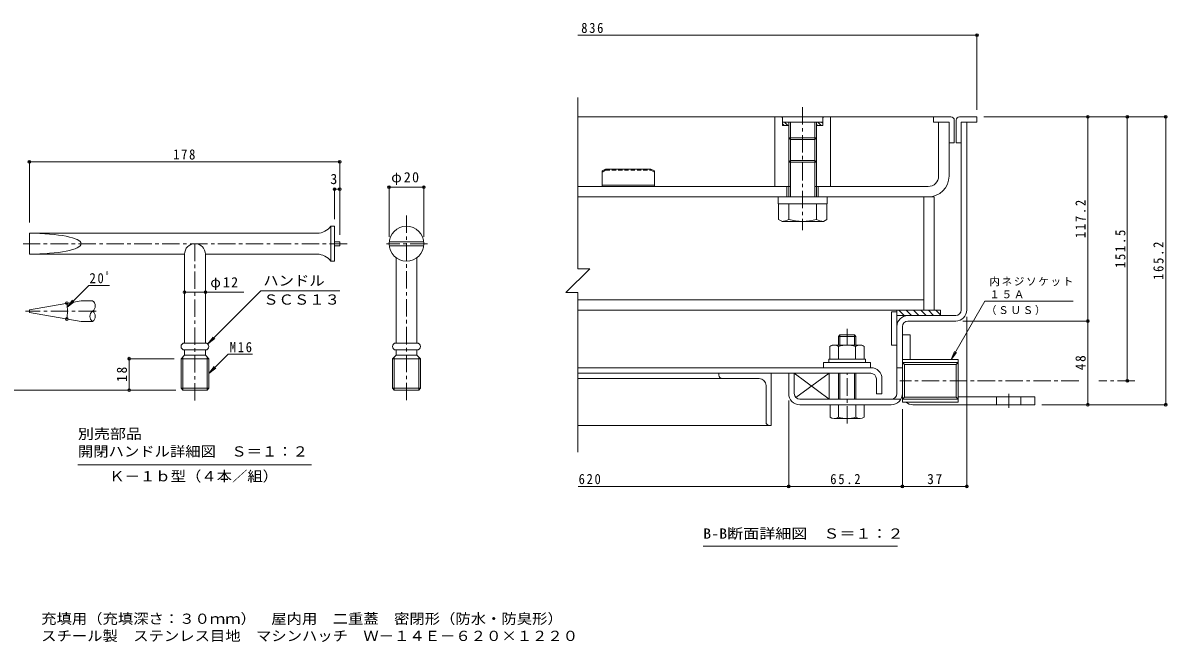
# Model space of a CAD drawing. Units: millimetres at full size. Extents: x -524 to 546, y -392 to 372.
# Drawn here: x -111 to 546, y -392 to -37 of the extents above; entities that cross this region are included whole.
import ezdxf
from ezdxf.enums import TextEntityAlignment as Align

# ---------------------------------------------------------------- set-up
doc = ezdxf.new("R2010")
doc.units = ezdxf.units.MM
doc.header["$LTSCALE"] = 2
doc.header["$PDMODE"] = 32
doc.header["$PDSIZE"] = 1.6
doc.linetypes.add('CHAIN1', pattern=[8, 5, -1, 1, -1])
doc.linetypes.add('DASHED1', pattern=[1.8, 1.2, -0.6])
for name, color, linetype, lineweight in [('D-1', 2, 'Continuous', 9), ('D-2', 3, 'Continuous', 9), ('D-3', 4, 'Continuous', 9), ('D-5', 7, 'Continuous', 9), ('D-6', 6, 'Continuous', 9), ('D-7', 5, 'Continuous', 5), ('D-8', 5, 'Continuous', 5), ('D-9', 134, 'Continuous', 5), ('D-A', 3, 'Continuous', 9), ('D-B', 6, 'Continuous', 9), ('D-C', 2, 'Continuous', 9), ('D-E', 3, 'Continuous', 9), ('D-F', 7, 'Continuous', 9), ('F-5_F-5ﾚｲﾔ', 7, 'Continuous', 9)]:
    doc.layers.add(name, color=color, linetype=linetype, lineweight=lineweight)
doc.styles.add('ＭＳ ゴシック', font='')
doc.styles.get('ＭＳ ゴシック').set_extended_font_data('MS Gothic')

msp = doc.modelspace()

# ---------------------------------------------------------------- linework, layer by layer
at = {"layer": 'D-1'}
for p, q in [((427.745, -201.777), (427.745, -93.977)), ((427.745, -93.977), (430.945, -93.977)), ((430.945, -201.777), (430.945, -93.977)), ((424.545, -204.977), (397.144, -204.977)), ((397.144, -208.177), (424.545, -208.177)), ((390.744, -249.778), (390.744, -211.377)), ((393.944, -211.377), (393.944, -249.778)), ((393.944, -234.978), (390.744, -234.978)), ((425.944, -230.201), (393.944, -230.201)), ((393.944, -230.201), (393.944, -254.801)), ((424.782, -233.185), (395.106, -233.185)), ((395.106, -251.816), (395.106, -233.185)), ((425.944, -232.023), (424.782, -233.185)), ((424.782, -233.185), (424.782, -251.816)), ((425.944, -230.201), (425.944, -254.801)), ((331.945, -249.778), (331.945, -238.178)), ((393.087, -252.978), (335.145, -252.978)), ((393.944, -252.978), (395.106, -251.816)), ((425.944, -252.978), (393.944, -252.978)), ((425.944, -254.801), (393.944, -254.801)), ((424.782, -251.816), (395.106, -251.816)), ((425.944, -252.978), (424.782, -251.816)), ((335.145, -256.178), (357.245, -256.178)), ((367.245, -256.178), (387.544, -256.178))]:
    msp.add_line(p, q, dxfattribs=at)
for points in [[(425.944, -232.023), (393.944, -232.023), (395.106, -233.185)], [(328.745, -249.778), (328.745, -238.178), (331.945, -238.178)]]:
    msp.add_lwpolyline(points, dxfattribs=at)
for centre, radius, start, end in [((424.545, -201.777), 3.2, 270, 0), ((424.545, -201.777), 6.4, 270, 0), ((397.144, -211.377), 6.4, 90, 180), ((397.144, -211.377), 3.2, 90, 180), ((335.145, -249.778), 6.4, 180, 270), ((335.145, -249.778), 3.2, 180, 270), ((387.544, -249.778), 6.4, 270, 0), ((387.544, -249.778), 3.2, 270, 0)]:
    msp.add_arc(centre, radius, start, end, dxfattribs=at)
at = {"layer": 'D-2'}
for p, q in [((327.744, -130.977), (327.744, -136.977)), ((345.744, -130.977), (345.744, -136.977))]:
    msp.add_line(p, q, dxfattribs=at)
at = {"layer": 'D-3'}
for p, q in [((411.745, -90.977), (207.893, -90.977)), ((426.745, -90.977), (436.745, -90.977)), ((436.745, -90.977), (436.745, -93.977)), ((411.745, -93.977), (420.745, -93.977)), ((420.745, -93.977), (420.745, -105.977)), ((423.745, -92.977), (423.745, -105.977)), ((424.745, -92.977), (424.745, -105.977)), ((436.745, -93.977), (427.745, -93.977)), ((427.745, -93.977), (427.745, -105.977)), ((420.745, -105.977), (423.745, -105.977)), ((427.745, -105.977), (424.745, -105.977)), ((221.745, -121.977), (223.745, -120.977)), ((221.745, -121.977), (221.745, -130.977)), ((223.745, -120.977), (249.745, -120.977)), ((251.745, -121.977), (249.745, -120.977)), ((251.745, -121.977), (251.745, -130.977)), ((251.745, -130.177), (221.745, -130.177)), ((251.745, -130.977), (221.745, -130.977))]:
    msp.add_line(p, q, dxfattribs=at)
at = {"layer": 'D-3', "linetype": 'DASHED1'}
for p, q in [((223.745, -121.67), (221.745, -122.67)), ((223.745, -121.67), (223.745, -120.977)), ((223.745, -121.67), (249.745, -121.67)), ((249.745, -121.67), (249.745, -120.977)), ((249.745, -121.67), (251.745, -122.67))]:
    msp.add_line(p, q, dxfattribs=at)
at = {"layer": 'D-3'}
msp.add_lwpolyline([(421.745, -90.977), (411.745, -90.977), (411.745, -93.977)], dxfattribs=at)
for centre, start, end in [((421.745, -92.977), 0, 90), ((426.745, -92.977), 90, 180)]:
    msp.add_arc(centre, 2, start, end, dxfattribs=at)
at = {"layer": 'D-5', "color": 3, "linetype": 'CHAIN1'}
for p, q in [((109.516, -147.573), (109.516, -255.004)), ((75.403, -163.79), (-110.288, -163.79)), ((-11.789, -163.79), (-11.789, -255.004)), ((121.67, -163.79), (98.12, -163.79)), ((-68.52, -202.498), (-109.005, -202.498))]:
    msp.add_line(p, q, dxfattribs=at)
at = {"layer": 'D-5', "color": 3}
for p, q in [((66.211, -153.79), (66.211, -173.79)), ((68.211, -153.79), (66.211, -153.79)), ((68.211, -153.79), (68.211, -173.79)), ((71.211, -162.64), (68.211, -162.64)), ((71.211, -162.64), (71.211, -164.94)), ((99.583, -162.64), (119.45, -162.64)), ((-5.789, -169.79), (58.211, -169.79)), ((-5.789, -169.79), (-5.789, -220.79)), ((71.211, -164.94), (68.211, -164.94)), ((99.583, -164.94), (119.45, -164.94)), ((68.211, -173.79), (66.211, -173.79)), ((103.516, -171.79), (103.516, -220.79)), ((115.516, -171.79), (115.516, -220.79)), ((-70.52, -196.498), (-77.015, -196.498)), ((-106.789, -201.748), (-106.789, -203.248)), ((-77.015, -208.498), (-70.52, -208.498)), ((103.516, -220.79), (115.516, -220.79)), ((-19.789, -229.79), (-17.789, -227.79)), ((-18.789, -247.79), (-18.789, -228.79)), ((-17.789, -224.79), (-17.789, -227.79)), ((-17.789, -227.79), (-5.789, -227.79)), ((-3.789, -229.79), (-5.789, -227.79)), ((-4.789, -228.79), (-4.789, -247.79)), ((101.516, -229.79), (103.516, -227.79)), ((102.516, -247.79), (102.516, -228.79)), ((103.516, -224.79), (115.516, -224.79)), ((103.516, -224.79), (103.516, -227.79)), ((103.516, -227.79), (115.516, -227.79)), ((115.516, -224.79), (115.516, -227.79)), ((117.516, -229.79), (115.516, -227.79)), ((116.516, -228.79), (116.516, -247.79)), ((-19.789, -229.79), (-19.789, -246.735)), ((101.516, -229.79), (101.516, -246.735)), ((-19.789, -246.735), (-3.789, -246.735)), ((-19.789, -246.735), (-18.789, -247.79)), ((-4.789, -247.79), (-18.789, -247.79)), ((-4.789, -247.79), (-3.789, -246.735)), ((101.516, -246.735), (117.516, -246.735)), ((101.516, -246.735), (102.516, -247.79)), ((116.516, -247.79), (102.516, -247.79)), ((116.516, -247.79), (117.516, -246.735))]:
    msp.add_line(p, q, dxfattribs=at)
at = {"layer": 'D-5'}
for p, q in [((-5.789, -191.618), (16.228, -191.618)), ((26, -190.906), (71.375, -190.906)), ((422.023, -230.201), (441.325, -196.769)), ((441.325, -196.769), (491.872, -196.769)), ((-4.423, -221.329), (-0.456, -218.285)), ((7.237, -227.237), (21.179, -227.237)), ((422.023, -230.201), (423.936, -225.581)), ((422.023, -230.201), (425.067, -226.234)), ((-3.789, -238.263), (0.178, -235.219)), ((-78.964, -290.694), (55.036, -290.694)), ((391.179, -337.315), (279.679, -337.315))]:
    msp.add_line(p, q, dxfattribs=at)
at = {"layer": 'D-5', "color": 3}
for points in [[(58.211, -157.79), (-106.789, -157.79), (-106.789, -169.79), (-17.789, -169.79)], [(-17.789, -169.79), (-17.789, -220.79), (-5.789, -220.79)], [(-17.789, -224.79), (-5.789, -224.79), (-5.789, -227.79)], [(-19.789, -229.79), (-3.789, -229.79), (-3.789, -246.735)], [(101.516, -229.79), (117.516, -229.79), (117.516, -246.735)]]:
    msp.add_lwpolyline(points, dxfattribs=at)
at = {"layer": 'D-5'}
for points in [[(26, -190.906), (-4.423, -221.329), (-1.379, -217.362)], [(7.237, -227.237), (-3.789, -238.263), (-0.745, -234.296)]]:
    msp.add_lwpolyline(points, dxfattribs=at)
at = {"layer": 'D-5', "color": 3}
msp.add_circle((109.516, -163.79), 10, dxfattribs=at)
for centre, radius, start, end in [((57.847, -147.062), 10.734, 271.94333, 321.18758), ((-11.789, -169.79), 6, 0, 180), ((57.847, -180.517), 10.734, 38.81242, 88.06058), ((-72.77, -199.498), 3.75, 306.87005, 53.12995), ((-68.27, -205.498), 3.75, 126.87005, 233.12995), ((-72.77, -205.498), 3.75, 306.87005, 53.12995), ((-17.789, -222.79), 2, 90, 270), ((-5.789, -222.79), 2, 270, 90), ((103.516, -222.79), 2, 90, 270), ((115.516, -222.79), 2, 270, 90)]:
    msp.add_arc(centre, radius, start, end, dxfattribs=at)
msp.add_ellipse((-106.789, -163.79), major_axis=(29.774, 0), ratio=0.201518, start_param=4.712389, end_param=7.8539816, dxfattribs=at)
at = {"layer": 'D-6'}
for p, q in [((387.744, -202.977), (390.744, -202.977)), ((387.744, -202.977), (387.744, -221.977)), ((390.744, -201.977), (390.744, -221.977)), ((394.883, -204.977), (391.883, -201.977)), ((399.125, -204.977), (396.125, -201.977)), ((403.368, -204.977), (400.368, -201.977)), ((407.611, -204.977), (404.611, -201.977)), ((411.853, -204.977), (408.853, -201.977)), ((415.744, -204.625), (413.096, -201.977)), ((415.744, -204.977), (390.744, -204.977)), ((387.744, -221.977), (390.744, -221.977)), ((331.945, -238.178), (331.945, -249.778)), ((332.848, -252.006), (351.945, -238.178)), ((335.145, -252.978), (351.945, -252.978))]:
    msp.add_line(p, q, dxfattribs=at)
msp.add_lwpolyline([(415.744, -204.977), (415.744, -201.977), (390.744, -201.977)], dxfattribs=at)
msp.add_lwpolyline([(351.945, -252.978), (351.945, -238.178), (331.945, -238.178)], close=True, dxfattribs=at)
at = {"layer": 'D-7'}
for p, q in [((358.057, -216.178), (357.245, -216.99)), ((366.433, -216.178), (358.057, -216.178)), ((358.057, -221.678), (358.057, -216.178)), ((366.433, -216.178), (367.245, -216.99)), ((366.433, -221.678), (366.433, -216.178)), ((367.245, -216.99), (357.245, -216.99)), ((357.245, -221.678), (357.245, -216.99)), ((367.245, -216.99), (367.245, -221.678)), ((367.245, -216.99), (367.245, -221.678)), ((357.245, -252.978), (357.245, -238.178)), ((358.057, -252.978), (358.057, -238.178)), ((366.433, -252.978), (366.433, -238.178)), ((367.245, -238.178), (367.245, -252.978)), ((352.445, -263.283), (352.445, -256.178)), ((372.045, -256.178), (352.445, -256.178)), ((357.245, -263.283), (357.245, -256.178)), ((367.245, -256.178), (367.245, -263.283)), ((372.045, -263.283), (372.045, -256.178)), ((369.645, -264.178), (354.845, -264.178))]:
    msp.add_line(p, q, dxfattribs=at)
at = {"layer": 'D-7', "linetype": 'CHAIN1'}
for p, q in [((362.245, -221.678), (362.245, -212.645)), ((362.245, -267.055), (362.245, -238.178))]:
    msp.add_line(p, q, dxfattribs=at)
at = {"layer": 'D-7', "color": 2, "lineweight": 9}
for p, q in [((352.43, -222.737), (353.745, -221.978)), ((352.43, -222.737), (352.43, -229.978)), ((370.745, -221.978), (353.745, -221.978)), ((357.337, -222.737), (357.337, -229.978)), ((367.152, -222.737), (367.152, -229.978))]:
    msp.add_line(p, q, dxfattribs=at)
at = {"layer": 'D-7', "color": 134}
for p, q in [((348.745, -231.978), (348.745, -234.978)), ((348.745, -231.978), (375.745, -231.978)), ((348.745, -234.978), (375.745, -234.978)), ((375.745, -231.978), (375.745, -234.978))]:
    msp.add_line(p, q, dxfattribs=at)
at = {"layer": 'D-7', "color": 6, "lineweight": 9}
for p, q in [((351.745, -229.978), (351.745, -231.978)), ((351.745, -231.978), (372.745, -231.978))]:
    msp.add_line(p, q, dxfattribs=at)
at = {"layer": 'D-7', "color": 2, "lineweight": 9}
msp.add_lwpolyline([(370.745, -221.978), (372.06, -222.737), (372.06, -229.978), (352.43, -229.978)], dxfattribs=at)
at = {"layer": 'D-7', "color": 6, "lineweight": 9}
msp.add_lwpolyline([(351.745, -229.978), (372.745, -229.978), (372.745, -231.978)], dxfattribs=at)
at = {"layer": 'D-7', "color": 2, "lineweight": 9}
for centre, radius, start, end in [((355.326, -227.754), 5.793, 94.38438, 120), ((354.73, -226.817), 4.842, 57.42749, 88.18784), ((362.245, -238.218), 16.241, 72.41188, 107.5881), ((369.759, -226.817), 4.842, 91.81215, 122.57249), ((369.163, -227.754), 5.793, 59.99998, 85.6156)]:
    msp.add_arc(centre, radius, start, end, dxfattribs=at)
at = {"layer": 'D-7'}
for centre, radius, start, end in [((354.845, -260.512), 3.666, 229.1022, 310.89809), ((362.245, -249.762), 14.416, 249.70546, 290.29454), ((369.645, -260.512), 3.666, 229.10191, 310.8978)]:
    msp.add_arc(centre, radius, start, end, dxfattribs=at)
at = {"layer": 'D-8'}
for p, q in [((406.245, -136.977), (412.245, -136.977)), ((406.245, -136.977), (406.245, -201.977)), ((412.245, -136.977), (412.245, -201.977)), ((406.245, -201.977), (412.245, -201.977))]:
    msp.add_line(p, q, dxfattribs=at)
at = {"layer": 'D-9'}
for p, q in [((406.245, -136.977), (207.905, -136.977)), ((406.245, -201.977), (406.245, -136.977)), ((322.844, -140.977), (322.844, -149.851)), ((328.745, -149.88), (328.745, -140.977)), ((344.745, -149.88), (344.745, -140.977)), ((350.645, -140.977), (350.645, -149.88)), ((324.753, -150.953), (322.844, -149.851)), ((348.745, -150.977), (350.645, -149.88)), ((348.745, -150.977), (324.795, -150.977)), ((406.245, -195.977), (208.022, -195.977)), ((406.245, -201.977), (208.034, -201.977))]:
    msp.add_line(p, q, dxfattribs=at)
for centre, radius, start, end in [((325.002, -144.075), 6.906, 267.86055, 302.81094), ((336.744, -121.257), 29.72, 254.38446, 285.61554), ((348.487, -144.075), 6.906, 237.18906, 272.13945)]:
    msp.add_arc(centre, radius, start, end, dxfattribs=at)
at = {"layer": 'D-A'}
for p, q in [((375.845, -234.978), (208.034, -234.978)), ((208.034, -238.178), (375.845, -238.178)), ((379.045, -241.378), (379.045, -249.978)), ((382.245, -241.378), (382.245, -249.978)), ((379.045, -249.978), (382.245, -249.978))]:
    msp.add_line(p, q, dxfattribs=at)
for radius in [6.4, 3.2]:
    msp.add_arc((375.845, -241.378), radius, 0, 90, dxfattribs=at)
at = {"layer": 'D-B'}
for p, q in [((288.745, -238.178), (208.034, -238.178)), ((290.745, -241.178), (208.034, -241.178)), ((288.745, -238.178), (318.745, -238.178)), ((288.745, -239.178), (288.745, -238.178)), ((290.745, -241.178), (311.745, -241.178)), ((318.745, -238.178), (318.745, -268.178)), ((315.745, -266.178), (315.745, -245.178)), ((317.745, -268.178), (208.034, -268.178)), ((317.745, -268.178), (318.745, -268.178))]:
    msp.add_line(p, q, dxfattribs=at)
for centre, radius, start, end in [((290.745, -239.178), 2, 180, 270), ((311.745, -245.178), 4, 0, 90), ((317.745, -266.178), 2, 180, 270)]:
    msp.add_arc(centre, radius, start, end, dxfattribs=at)
at = {"layer": 'D-C'}
for p, q in [((320.745, -90.977), (324.744, -90.977)), ((320.745, -130.977), (320.745, -90.977)), ((325.245, -91.477), (324.744, -90.977)), ((325.245, -95.977), (325.245, -90.977)), ((348.245, -90.977), (325.245, -90.977)), ((348.745, -90.977), (348.245, -91.477)), ((348.245, -95.977), (348.245, -90.977)), ((352.745, -90.977), (348.745, -90.977)), ((352.745, -130.977), (352.745, -90.977)), ((348.245, -93.977), (325.245, -93.977)), ((326.224, -95.977), (325.245, -94.997)), ((328.745, -95.977), (325.245, -95.977)), ((328.346, -95.977), (326.346, -93.977)), ((328.745, -94.254), (328.467, -93.977)), ((328.745, -136.977), (328.745, -93.977)), ((329.745, -136.977), (329.745, -93.977)), ((343.745, -136.977), (343.745, -93.977)), ((344.745, -99.221), (344.745, -93.977)), ((345.316, -95.977), (344.745, -95.405)), ((348.245, -95.977), (344.745, -95.977)), ((347.438, -95.977), (345.438, -93.977)), ((348.245, -94.662), (347.559, -93.977)), ((344.745, -102.977), (328.745, -102.977)), ((344.745, -102.922), (343.745, -103.977)), ((344.745, -136.977), (344.745, -99.221)), ((329.745, -115.977), (328.745, -116.977)), ((344.745, -116.977), (328.745, -116.977)), ((343.745, -115.977), (329.745, -115.977)), ((344.745, -116.977), (343.745, -115.977)), ((320.745, -130.977), (329.745, -130.977)), ((352.745, -130.977), (343.745, -130.977))]:
    msp.add_line(p, q, dxfattribs=at)
at = {"layer": 'D-C', "linetype": 'CHAIN1'}
msp.add_line((336.745, -85.442), (336.745, -156.103), dxfattribs=at)
at = {"layer": 'D-C', "color": 134, "lineweight": 5}
for p, q in [((322.744, -136.977), (350.744, -136.977)), ((350.744, -136.977), (350.744, -140.977))]:
    msp.add_line(p, q, dxfattribs=at)
at = {"layer": 'D-C'}
msp.add_lwpolyline([(343.745, -103.977), (329.745, -103.977), (328.745, -102.977)], dxfattribs=at)
at = {"layer": 'D-C', "color": 134, "lineweight": 5}
msp.add_lwpolyline([(322.744, -136.977), (322.744, -140.977), (350.744, -140.977)], dxfattribs=at)
at = {"layer": 'D-E'}
for p, q in [((393.944, -216.177), (393.944, -249.778)), ((393.944, -216.177), (398.444, -216.177)), ((398.444, -230.201), (398.444, -216.177)), ((425.944, -251.678), (469.944, -251.678)), ((447.944, -256.178), (447.944, -251.678)), ((461.944, -256.178), (461.944, -251.678)), ((469.944, -251.678), (469.944, -256.178)), ((469.944, -256.178), (399.944, -256.178))]:
    msp.add_line(p, q, dxfattribs=at)
at = {"layer": 'D-E', "linetype": 'CHAIN1'}
msp.add_line((454.944, -257.924), (454.944, -250.035), dxfattribs=at)
at = {"layer": 'D-E'}
msp.add_arc((399.944, -250.178), 6, 230.3984, 270, dxfattribs=at)
at = {"layer": 'D-F'}
for p, q in [((436.745, -44.157), (207.893, -44.157)), ((436.745, -43.557), (436.745, -86.977)), ((207.893, -79.825), (207.893, -178.13)), ((545.598, -90.977), (440.745, -90.977)), ((500.312, -90.977), (500.312, -208.177)), ((522.958, -242.501), (522.958, -90.977)), ((544.998, -90.977), (544.998, -256.178)), ((-106.789, -116.167), (-106.789, -151.637)), ((-106.789, -116.767), (71.211, -116.767)), ((71.211, -116.167), (71.211, -158.64)), ((99.516, -130.748), (99.516, -159.79)), ((119.516, -130.748), (119.516, -159.79)), ((68.211, -131.948), (68.211, -149.79)), ((71.211, -132.548), (68.211, -132.548)), ((99.516, -131.348), (119.516, -131.348)), ((214.774, -178.13), (201.011, -191.893)), ((207.893, -178.13), (214.774, -178.13)), ((-72.681, -187.766), (-60.81, -187.766)), ((-17.789, -191.618), (-5.789, -191.618)), ((207.893, -191.893), (201.011, -191.893)), ((207.893, -191.893), (207.893, -283.485)), ((-85.057, -200.141), (-81.09, -197.098)), ((500.912, -208.177), (428.545, -208.177)), ((430.945, -303.646), (430.945, -205.777)), ((500.312, -208.177), (500.312, -256.178)), ((-50.15, -229.79), (-23.789, -229.79)), ((-49.55, -247.79), (-49.55, -229.79)), ((-139.93, -247.79), (-22.789, -247.79)), ((328.745, -303.646), (328.745, -253.778)), ((393.944, -303.646), (393.944, -258.801)), ((545.598, -256.178), (473.944, -256.178)), ((328.745, -303.046), (208.034, -303.046)), ((393.944, -303.046), (328.745, -303.046)), ((430.945, -303.046), (393.944, -303.046))]:
    msp.add_line(p, q, dxfattribs=at)
at = {"layer": 'D-F', "color": 3}
for p, q in [((414.745, -124.977), (414.745, -93.977)), ((420.745, -93.977), (414.745, -93.977)), ((420.745, -124.977), (420.745, -93.977)), ((328.745, -130.977), (207.893, -130.977)), ((408.745, -130.977), (344.745, -130.977)), ((207.905, -136.977), (408.745, -136.977)), ((-106.789, -201.748), (-77.015, -196.498)), ((-106.789, -203.248), (-77.015, -208.498))]:
    msp.add_line(p, q, dxfattribs=at)
at = {"layer": 'D-F', "linetype": 'CHAIN1'}
for p, q in [((495.1, -242.501), (392.472, -242.501)), ((527.295, -242.501), (506.616, -242.501))]:
    msp.add_line(p, q, dxfattribs=at)
at = {"layer": 'D-F'}
msp.add_lwpolyline([(-72.681, -187.766), (-85.057, -200.141), (-82.013, -196.175)], dxfattribs=at)
at = {"layer": 'D-F', "color": 3}
for radius in [6, 12]:
    msp.add_arc((408.745, -124.977), radius, 270, 0, dxfattribs=at)
at = {"layer": 'D-F'}
msp.add_arc((-111.042, -202.498), 26.093, 350, 10, dxfattribs=at)
for p in [(436.745, -44.157), (500.312, -90.977), (522.958, -90.977), (544.998, -90.977), (-106.789, -116.767), (71.211, -116.767), (99.516, -131.348), (119.516, -131.348), (68.211, -132.548), (71.211, -132.548), (-17.789, -191.618), (-5.789, -191.618), (-85.346, -197.967), (-85.346, -207.029), (500.312, -208.177), (-49.55, -229.79), (522.958, -242.501), (-49.55, -247.79), (500.312, -256.178), (544.998, -256.178), (328.745, -303.046), (393.944, -303.046), (430.945, -303.046)]:
    msp.add_point(p, dxfattribs=at)

# ---------------------------------------------------------------- texts
at = {"layer": 'D-5', "color": 2, "style": 'ＭＳ ゴシック'}
for s, width, p in [('ハンドル', 1.1, (27.375, -189.642)), ('ＳＣＳ１３', 1.1, (27.375, -200.547)), ('別売部品', 1.15, (-78.964, -277.594)), ('開閉ハンドル詳細図\u3000Ｓ＝１：２', 1.1, (-78.964, -287.694)), ('Ｋ－１ｂ型（４本／組）', 1.1, (-60.964, -301.938)), ('B-B断面詳細図\u3000Ｓ＝１：２', 1.15, (279.679, -334.815))]:
    msp.add_text(s, height=5.865, dxfattribs=dict(at, width=width)).set_placement(p, align=Align.BOTTOM_LEFT)
at = {"layer": 'D-5', "char_height": 4.399, "attachment_point": 7, "style": 'ＭＳ ゴシック'}
for s, insert in [('\\T1.17;内ネジソケット', (443.872, -188.201)), ('\\T1.17;１５Ａ', (443.872, -195.168)), ('\\T1.17;（ＳＵＳ）', (441.94, -204.738))]:
    msp.add_mtext(s, dxfattribs=dict(at, insert=insert))
at = {"layer": 'D-5', "color": 2, "insert": (8.179, -226.144), "char_height": 5.865, "attachment_point": 7, "style": 'ＭＳ ゴシック'}
msp.add_mtext('\\T1.27;\\W0.9;M16', dxfattribs=at)
at = {"layer": 'D-F', "color": 2, "style": 'ＭＳ ゴシック'}
msp.add_text('3', height=5.865, dxfattribs=at).set_placement((65.84, -131.348), align=Align.BOTTOM_LEFT)
at = {"layer": 'D-F', "color": 2, "char_height": 5.865, "attachment_point": 7, "style": 'ＭＳ ゴシック'}
for s, insert in [('\\T1.27;\\W0.9;836', (209.744, -42.957)), ('\\T1.27;\\W0.9;178', (-24.289, -115.567)), ('\\T1.19;φ20', (100.766, -130.148)), ('\\T1.27;\\W0.9;20ﾟ', (-72.26, -186.561)), ('\\T1.19;φ12', (-3.002, -190.418)), ('\\T1.27;\\W0.9;620', (208.259, -301.846)), ('\\T1.28;\\W0.9;65.2', (352.594, -301.846)), ('\\T1.27;\\W0.95;37', (408.194, -301.846))]:
    msp.add_mtext(s, dxfattribs=dict(at, insert=insert))
at = {"layer": 'D-F', "color": 2, "char_height": 5.865, "attachment_point": 7, "rotation": 90, "style": 'ＭＳ ゴシック'}
for s, insert in [('\\T1.28;\\W0.9;117.2', (499.112, -160.577)), ('\\T1.28;\\W0.9;151.5', (521.958, -177.739)), ('\\T1.28;\\W0.9;165.2', (543.798, -184.577)), ('\\T1.27;\\W0.95;48', (499.112, -236.427)), ('\\T1.27;\\W0.95;18', (-50.75, -243.04))]:
    msp.add_mtext(s, dxfattribs=dict(at, insert=insert))
at = {"layer": 'F-5_F-5ﾚｲﾔ', "color": 2, "style": 'ＭＳ ゴシック', "width": 1.1}
for s, p in [('充填用（充填深さ：３０ｍｍ）\u3000屋内用\u3000二重蓋\u3000密閉形（防水・防臭形）', (-100.021, -383.701)), ('スチール製\u3000ステンレス目地\u3000マシンハッチ\u3000Ｗ－１４Ｅ－６２０×１２２０', (-100.021, -393.542))]:
    msp.add_text(s, height=5.865, dxfattribs=at).set_placement(p, align=Align.BOTTOM_LEFT)

doc.saveas('drawing.dxf')
